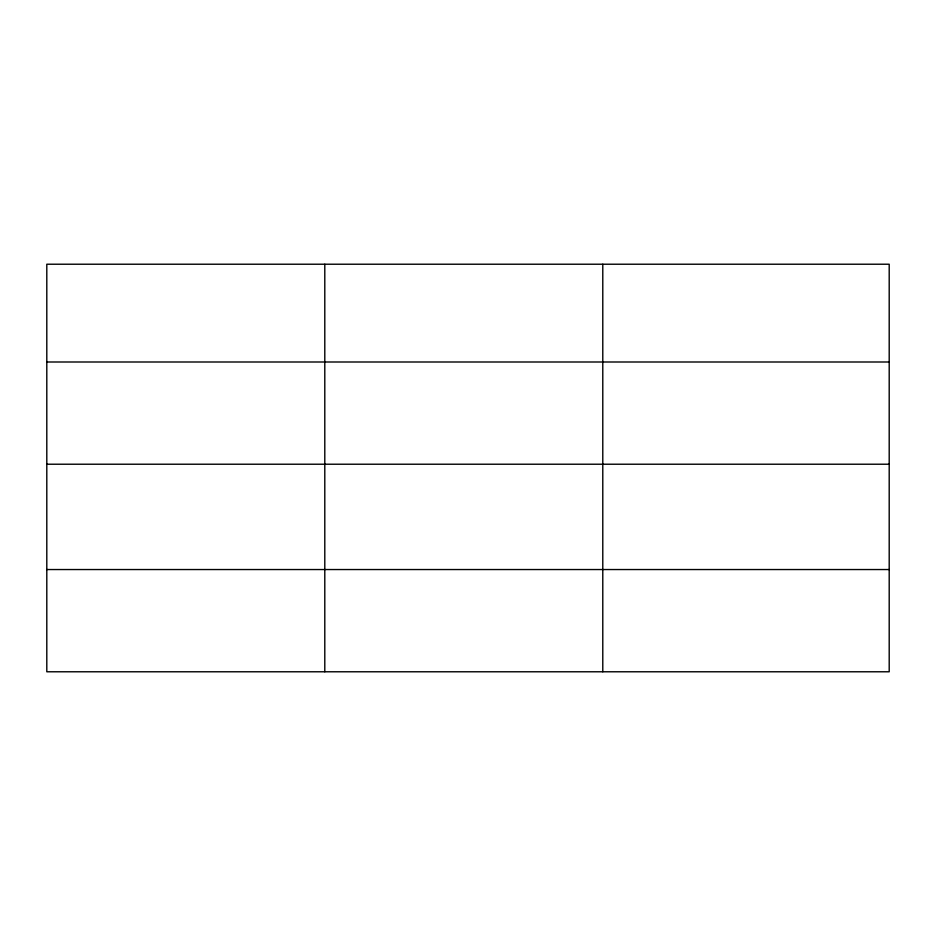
<?xml version="1.0" encoding="UTF-8"?>
<svg xmlns="http://www.w3.org/2000/svg" width="936" height="936" viewBox="0 0 936 936"><rect width="100%" height="100%" fill="white"/><g stroke="black" fill="none" stroke-linecap="round" stroke-linejoin="round"><path stroke-width="1.4" d="M889.2 464.221L889.2 264.221L46.8 264.221L46.8 671.779L889.2 671.779L889.2 464.221L46.8 464.221M46.8 361.998L889.2 361.998M46.8 569.544L889.2 569.544M602.784 264.221L602.784 671.779M324.792 264.221L324.792 671.779"/></g></svg>
